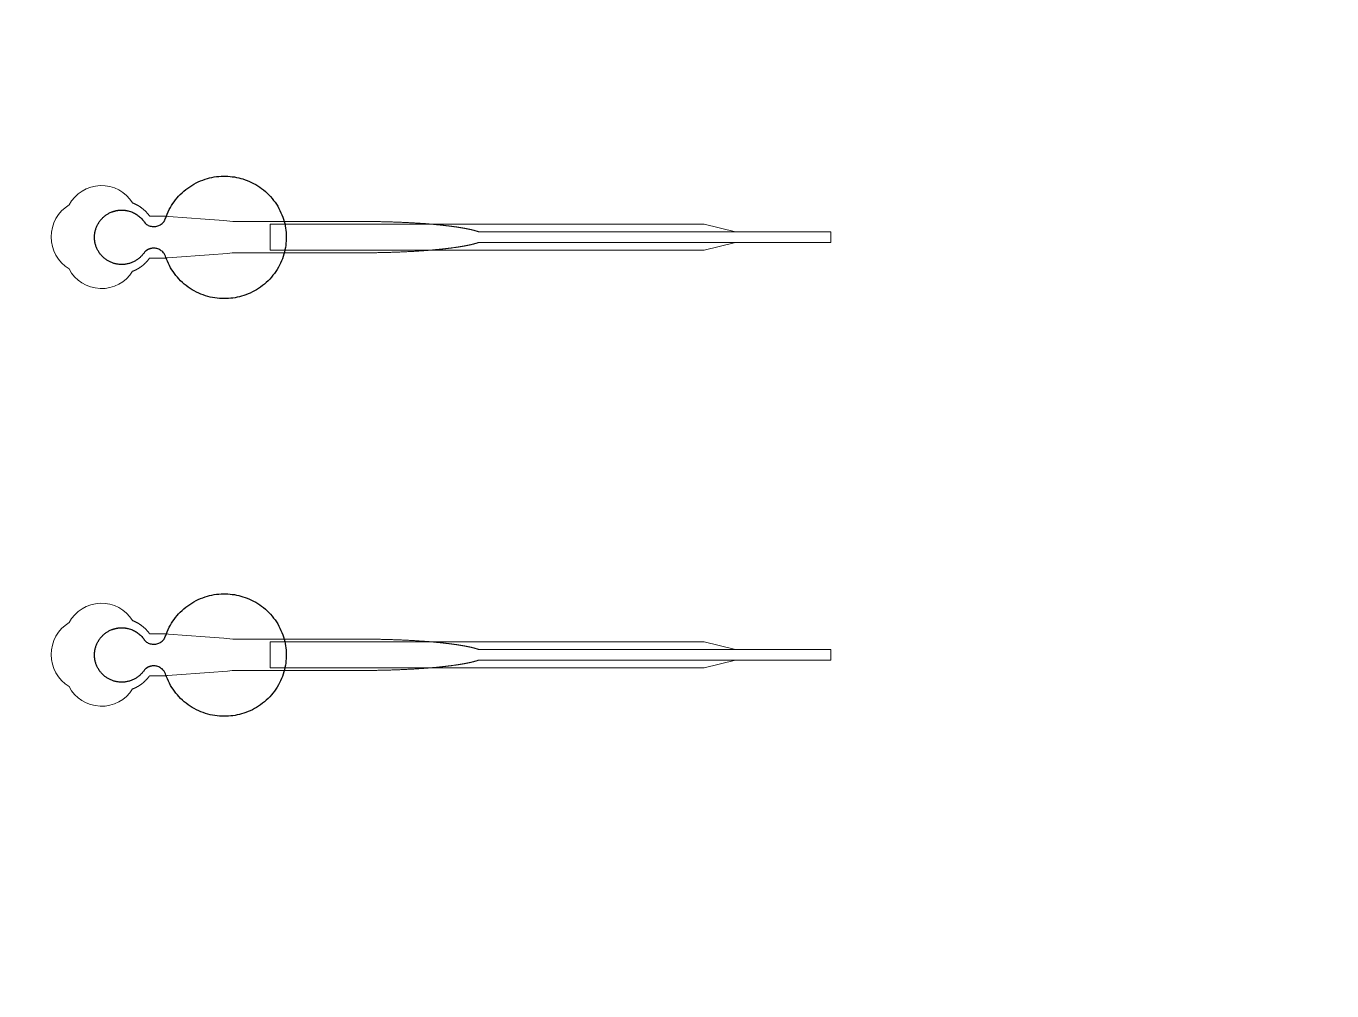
# Model space of a CAD drawing. Header units: inches. Extents: x -52997 to 52003, y -52254 to 52746.
# Drawn here: x -15364 to -9110, y 7997 to 12617 of the extents above; entities that cross this region are included whole.
import ezdxf

# ---------------------------------------------------------------- set-up
doc = ezdxf.new("R2010")
doc.units = ezdxf.units.IN
doc.header["$MEASUREMENT"] = 0
doc.layers.add('1', color=1, linetype='Continuous')
doc.layers.add('2', color=140, linetype='Continuous', lineweight=0)
doc.layers.add('3', color=90, linetype='Continuous', lineweight=0)

msp = doc.modelspace()

# ---------------------------------------------------------------- linework, layer by layer
at = {"layer": '1'}
for points in [[(-16283.4, -47485.7), (0, -47485.7), (16283.4, -47485.7, 5.999107)], [(-16250, -47285.7), (0, -47285.7), (16250, -47285.7, 5.986812)], [(-13685.8, -45485.7), (0, -45485.7), (13685.8, -45485.7, 6.794322)]]:
    msp.add_lwpolyline(points, format="xyb", close=True, dxfattribs=at)
msp.add_circle((-497.2, 245.8), 52500, dxfattribs=at)
for points in [[(-14797.1, 11534.5), (-14774.9, 11557.7), (-14743.2, 11552.5), (-14711.6, 11547.3), (-14697.9, 11518.2), (-14622.5, 11277.4), (-14370.5, 11315.1), (-14118.5, 11352.7), (-14118.4, 11604.9), (-14118.2, 11857), (-14370.2, 11894.9), (-14622.2, 11932.8), (-14697.9, 11692.1), (-14711.1, 11663.6), (-14741.9, 11657.8), (-14772.8, 11652.1), (-14795.4, 11673.9), (-14846.7, 11757.3), (-14941.1, 11731.2), (-15035.5, 11705.1), (-15036.7, 11607.1), (-15037.9, 11509.2), (-14944.2, 11480.8), (-14850.4, 11452.4), (-14797.1, 11534.5)], [(-14797.1, 9534.5), (-14774.9, 9557.7), (-14743.2, 9552.5), (-14711.6, 9547.3), (-14697.9, 9518.2), (-14622.5, 9277.4), (-14370.5, 9315.1), (-14118.5, 9352.7), (-14118.4, 9604.9), (-14118.2, 9857), (-14370.2, 9894.9), (-14622.2, 9932.8), (-14697.9, 9692.1), (-14711.1, 9663.6), (-14741.9, 9657.8), (-14772.8, 9652.1), (-14795.4, 9673.9), (-14846.7, 9757.3), (-14941.1, 9731.2), (-15035.5, 9705.1), (-15036.7, 9607.1), (-15037.9, 9509.2), (-14944.2, 9480.8), (-14850.4, 9452.4), (-14797.1, 9534.5)]]:
    msp.add_rational_spline(points, [1, 0.884783429184, 1, 0.884783429184, 1, 0.758252289935, 1, 0.758252289935, 1, 0.758252289935, 1, 0.758252289935, 1, 0.888941908896, 1, 0.888941908896, 1, 0.79946124759, 1, 0.79946124759, 1, 0.79946124759, 1, 0.79946124759, 1], degree=2, knots=[0, 0, 0, 0.969535, 0.969535, 1.939069, 1.939069, 3.359405, 3.359405, 4.779741, 4.779741, 6.200078, 6.200078, 7.620414, 7.620414, 8.571947, 8.571947, 9.52348, 9.52348, 10.812277, 10.812277, 12.101074, 12.101074, 13.389871, 13.389871, 14.678668, 14.678668, 14.678668], dxfattribs=at)
at = {"layer": '2'}
for points in [[(-16283.4, -47485.7), (0, -47485.7), (16283.4, -47485.7, 5.999107)], [(-16250, -47285.7), (0, -47285.7), (16250, -47285.7, 5.986812)], [(-13685.8, -45485.7), (0, -45485.7), (13685.8, -45485.7, 6.794322)], [(-14854.3, 11442.7), (-14854, 11442.8), (-14853.1, 11443.2), (-14852.3, 11443.5), (-14851.4, 11443.8), (-14850.6, 11444.2), (-14849.8, 11444.5), (-14848.9, 11444.9), (-14848.1, 11445.2), (-14847.2, 11445.6), (-14846.3, 11446), (-14845.5, 11446.4), (-14844.6, 11446.7), (-14843.8, 11447.1), (-14842.9, 11447.5), (-14842.1, 11447.9), (-14841.2, 11448.4), (-14840.4, 11448.8), (-14839.5, 11449.2), (-14838.6, 11449.6), (-14837.8, 11450.1), (-14836.9, 11450.5), (-14836.1, 11451), (-14835.2, 11451.4), (-14834.3, 11451.9), (-14833.5, 11452.3), (-14832.6, 11452.8), (-14831.8, 11453.3), (-14830.9, 11453.8), (-14830.1, 11454.3), (-14829.2, 11454.8), (-14828.4, 11455.3), (-14827.5, 11455.8), (-14826.7, 11456.3), (-14825.8, 11456.8), (-14825, 11457.3), (-14824.1, 11457.8), (-14823.3, 11458.4), (-14822.4, 11458.9), (-14821.6, 11459.5), (-14820.7, 11460), (-14819.9, 11460.6), (-14819.1, 11461.1), (-14818.2, 11461.7), (-14817.4, 11462.3), (-14816.6, 11462.9), (-14815.7, 11463.4), (-14814.9, 11464), (-14814.1, 11464.6), (-14813.2, 11465.2), (-14812.4, 11465.8), (-14811.6, 11466.4), (-14810.8, 11467.1), (-14810, 11467.7), (-14809.2, 11468.3), (-14808.4, 11468.9), (-14807.6, 11469.6), (-14806.8, 11470.2), (-14806, 11470.8), (-14805.2, 11471.5), (-14804.4, 11472.1), (-14803.6, 11472.8), (-14802.8, 11473.5), (-14802.1, 11474.1), (-14801.3, 11474.8), (-14800.5, 11475.5), (-14799.8, 11476.1), (-14799, 11476.8), (-14798.2, 11477.5), (-14797.5, 11478.2), (-14796.7, 11478.9), (-14796, 11479.6), (-14795.3, 11480.3), (-14794.5, 11481), (-14793.8, 11481.7), (-14793.1, 11482.4), (-14792.3, 11483.1), (-14791.6, 11483.8), (-14790.9, 11484.5), (-14790.2, 11485.3), (-14789.5, 11486), (-14788.8, 11486.7), (-14788.1, 11487.4), (-14787.5, 11488.2), (-14786.8, 11488.9), (-14786.1, 11489.6), (-14785.4, 11490.4), (-14784.8, 11491.1), (-14784.1, 11491.9), (-14783.5, 11492.6), (-14782.8, 11493.4), (-14782.2, 11494.1), (-14781.5, 11494.9), (-14780.9, 11495.6), (-14780.3, 11496.4), (-14779.7, 11497.1), (-14779.1, 11497.9), (-14778.5, 11498.6), (-14777.9, 11499.4), (-14777.3, 11500.2), (-14776.7, 11500.9), (-14776.1, 11501.7), (-14775.5, 11502.5), (-14775, 11503.2), (-14774.4, 11504), (-14773.9, 11504.8), (-14773.3, 11505.5), (-14772.8, 11506.3), (-14729.2, 11506.3), (-14707.4, 11506.3), (-14696.5, 11506.3), (-14693.8, 11506.3), (-14692.4, 11506.3), (-14692.4, 11506.3), (-14692.4, 11506.3), (-14692.4, 11506.3), (-14692.3, 11506.3), (-14692.3, 11506.3), (-14692.2, 11506.3), (-14691.9, 11506.4), (-14691.2, 11506.4), (-14689.8, 11506.5), (-14687.1, 11506.7), (-14665, 11508.4), (-14488.3, 11522), (-14400, 11528.7), (-14377.9, 11530.4), (-14366.9, 11531.3), (-14366.5, 11531.3), (-14366.5, 11531.3), (-14366.4, 11531.3), (-14366.4, 11531.3), (-14366.3, 11531.3), (-14365.9, 11531.3), (-14105.4, 11531.3), (-14099.1, 11531.3), (-14086.6, 11531.3), (-13986.1, 11531.3), (-13785, 11531.3), (-13772.5, 11531.3), (-13766.2, 11531.3), (-13763, 11531.3), (-13761.5, 11531.3), (-13761.1, 11531.3), (-13760.9, 11531.3), (-13760.8, 11531.3), (-13760.7, 11531.3), (-13760.7, 11531.3), (-13760.7, 11531.3), (-13760.1, 11531.3), (-13755.5, 11531.3), (-13750.9, 11531.3), (-13746.3, 11531.3), (-13741.7, 11531.4), (-13737, 11531.4), (-13732.4, 11531.4), (-13727.7, 11531.4), (-13723, 11531.5), (-13718.3, 11531.5), (-13713.6, 11531.5), (-13708.9, 11531.6), (-13704.2, 11531.7), (-13699.5, 11531.7), (-13694.7, 11531.8), (-13690, 11531.8), (-13685.2, 11531.9), (-13680.4, 11532), (-13675.7, 11532.1), (-13670.9, 11532.2), (-13666.1, 11532.3), (-13661.3, 11532.4), (-13656.5, 11532.5), (-13651.7, 11532.6), (-13646.9, 11532.7), (-13642.1, 11532.8), (-13637.2, 11532.9), (-13632.4, 11533.1), (-13627.6, 11533.2), (-13622.8, 11533.3), (-13617.9, 11533.5), (-13613.1, 11533.6), (-13608.3, 11533.8), (-13603.4, 11533.9), (-13598.6, 11534.1), (-13593.8, 11534.3), (-13588.9, 11534.5), (-13584.1, 11534.6), (-13579.3, 11534.8), (-13574.5, 11535), (-13569.6, 11535.2), (-13564.8, 11535.4), (-13560, 11535.6), (-13555.2, 11535.9), (-13550.4, 11536.1), (-13545.6, 11536.3), (-13540.8, 11536.5), (-13536.1, 11536.8), (-13531.3, 11537), (-13526.5, 11537.3), (-13521.8, 11537.5), (-13517, 11537.8), (-13512.3, 11538), (-13507.6, 11538.3), (-13502.9, 11538.6), (-13498.2, 11538.9), (-13493.5, 11539.2), (-13488.8, 11539.5), (-13484.2, 11539.8), (-13479.6, 11540.1), (-13474.9, 11540.4), (-13470.3, 11540.7), (-13465.7, 11541), (-13461.2, 11541.3), (-13458.9, 11541.5), (-13456.6, 11541.7), (-13454.3, 11541.8), (-13452.1, 11542), (-13449.8, 11542.2), (-13447.6, 11542.3), (-13445.3, 11542.5), (-13443.1, 11542.7), (-13440.8, 11542.9), (-13438.6, 11543), (-13436.3, 11543.2), (-13434.1, 11543.4), (-13431.9, 11543.6), (-13429.7, 11543.8), (-13427.5, 11543.9), (-13425.3, 11544.1), (-13423.1, 11544.3), (-13420.9, 11544.5), (-13418.7, 11544.7), (-13416.5, 11544.9), (-13414.3, 11545.1), (-13412.2, 11545.3), (-13410, 11545.5), (-13407.9, 11545.7), (-13405.7, 11545.9), (-13403.6, 11546.1), (-13401.4, 11546.3), (-13399.3, 11546.5), (-13397.2, 11546.7), (-13395, 11546.9), (-13392.9, 11547.1), (-13390.8, 11547.3), (-13388.7, 11547.5), (-13386.6, 11547.7), (-13384.6, 11547.9), (-13382.5, 11548.1), (-13380.4, 11548.3), (-13378.3, 11548.5), (-13376.3, 11548.7), (-13374.2, 11548.9), (-13372.2, 11549.2), (-13370.2, 11549.4), (-13368.1, 11549.6), (-13366.1, 11549.8), (-13364.1, 11550), (-13362.1, 11550.3), (-13360.1, 11550.5), (-13358.1, 11550.7), (-13356.1, 11550.9), (-13354.2, 11551.2), (-13352.2, 11551.4), (-13350.2, 11551.6), (-13348.3, 11551.8), (-13346.4, 11552.1), (-13344.4, 11552.3), (-13342.5, 11552.5), (-13340.6, 11552.8), (-13338.7, 11553), (-13336.8, 11553.2), (-13334.9, 11553.5), (-13333, 11553.7), (-13331.1, 11554), (-13329.3, 11554.2), (-13327.4, 11554.4), (-13325.6, 11554.7), (-13323.7, 11554.9), (-13321.9, 11555.2), (-13320.1, 11555.4), (-13318.3, 11555.7), (-13316.4, 11555.9), (-13314.7, 11556.2), (-13312.9, 11556.4), (-13311.1, 11556.7), (-13309.3, 11556.9), (-13307.6, 11557.2), (-13305.8, 11557.4), (-13304.1, 11557.7), (-13302.4, 11557.9), (-13300.6, 11558.2), (-13298.9, 11558.4), (-13297.2, 11558.7), (-13295.5, 11558.9), (-13293.8, 11559.2), (-13292.2, 11559.5), (-13290.5, 11559.7), (-13288.9, 11560), (-13287.2, 11560.3), (-13285.6, 11560.5), (-13284, 11560.8), (-13282.3, 11561), (-13280.7, 11561.3), (-13279.1, 11561.6), (-13277.6, 11561.8), (-13276, 11562.1), (-13274.4, 11562.4), (-13272.9, 11562.7), (-13271.3, 11562.9), (-13269.8, 11563.2), (-13268.3, 11563.5), (-13266.8, 11563.7), (-13265.3, 11564), (-13263.8, 11564.3), (-13262.3, 11564.6), (-13260.8, 11564.8), (-13259.4, 11565.1), (-13257.9, 11565.4), (-13256.5, 11565.7), (-13255, 11565.9), (-13253.6, 11566.2), (-13252.2, 11566.5), (-13250.8, 11566.8), (-13249.4, 11567.1), (-13248.1, 11567.4), (-13246.7, 11567.6), (-13245.3, 11567.9), (-13244, 11568.2), (-13242.7, 11568.5), (-13241.3, 11568.8), (-13240, 11569.1), (-13238.7, 11569.3), (-13237.4, 11569.6), (-13236.1, 11569.9), (-13234.9, 11570.2), (-13233.6, 11570.5), (-13232.4, 11570.8), (-13231.1, 11571.1), (-13229.9, 11571.4), (-13228.7, 11571.6), (-13227.5, 11571.9), (-13226.3, 11572.2), (-13225.1, 11572.5), (-13223.9, 11572.8), (-13222.8, 11573.1), (-13221.6, 11573.4), (-13220.5, 11573.7), (-13219.4, 11574), (-13218.3, 11574.3), (-13217.2, 11574.6), (-13216.1, 11574.9), (-13215, 11575.1), (-13213.9, 11575.4), (-13212.8, 11575.7), (-13211.8, 11576), (-13210.8, 11576.3), (-13209.7, 11576.6), (-13208.7, 11576.9), (-13207.7, 11577.2), (-13206.7, 11577.5), (-13205.7, 11577.8), (-13204.8, 11578.1), (-13203.8, 11578.4), (-13202.9, 11578.7), (-13201.9, 11579), (-13201, 11579.3), (-13200.1, 11579.6), (-13199.2, 11579.9), (-13198.3, 11580.2), (-13197.4, 11580.5), (-13196.5, 11580.8), (-13195.1, 11581.3), (-11509.5, 11581.1), (-11509.5, 11631.3), (-13195, 11631.3), (-13195.3, 11631.4), (-13196.2, 11631.7), (-13197, 11632), (-13197.9, 11632.3), (-13198.8, 11632.6), (-13199.7, 11632.9), (-13200.6, 11633.2), (-13201.6, 11633.5), (-13202.5, 11633.8), (-13203.4, 11634.1), (-13204.4, 11634.4), (-13205.4, 11634.7), (-13206.4, 11635), (-13207.4, 11635.3), (-13208.4, 11635.6), (-13209.4, 11635.9), (-13210.4, 11636.2), (-13211.4, 11636.5), (-13212.5, 11636.8), (-13213.6, 11637.1), (-13214.6, 11637.4), (-13215.7, 11637.7), (-13216.8, 11638), (-13217.9, 11638.3), (-13219, 11638.6), (-13220.1, 11638.9), (-13221.3, 11639.2), (-13222.4, 11639.5), (-13223.6, 11639.7), (-13224.8, 11640), (-13225.9, 11640.3), (-13227.1, 11640.6), (-13228.3, 11640.9), (-13229.6, 11641.2), (-13230.8, 11641.5), (-13232, 11641.8), (-13233.3, 11642.1), (-13234.5, 11642.4), (-13235.8, 11642.6), (-13237.1, 11642.9), (-13238.4, 11643.2), (-13239.7, 11643.5), (-13241, 11643.8), (-13242.3, 11644.1), (-13243.6, 11644.4), (-13245, 11644.6), (-13246.3, 11644.9), (-13247.7, 11645.2), (-13249.1, 11645.5), (-13250.5, 11645.8), (-13251.9, 11646.1), (-13253.3, 11646.3), (-13254.7, 11646.6), (-13256.1, 11646.9), (-13257.6, 11647.2), (-13259, 11647.5), (-13260.5, 11647.7), (-13261.9, 11648), (-13263.4, 11648.3), (-13264.9, 11648.6), (-13266.4, 11648.8), (-13267.9, 11649.1), (-13269.4, 11649.4), (-13271, 11649.6), (-13272.5, 11649.9), (-13274.1, 11650.2), (-13275.6, 11650.5), (-13277.2, 11650.7), (-13278.8, 11651), (-13280.4, 11651.3), (-13282, 11651.5), (-13283.6, 11651.8), (-13285.2, 11652.1), (-13286.9, 11652.3), (-13288.5, 11652.6), (-13290.2, 11652.9), (-13291.8, 11653.1), (-13293.5, 11653.4), (-13295.2, 11653.6), (-13296.9, 11653.9), (-13298.6, 11654.1), (-13300.3, 11654.4), (-13302, 11654.7), (-13303.7, 11654.9), (-13305.5, 11655.2), (-13307.2, 11655.4), (-13309, 11655.7), (-13310.7, 11655.9), (-13312.5, 11656.2), (-13314.3, 11656.4), (-13316.1, 11656.7), (-13317.9, 11656.9), (-13319.7, 11657.2), (-13321.5, 11657.4), (-13323.3, 11657.7), (-13325.2, 11657.9), (-13327, 11658.1), (-13328.9, 11658.4), (-13330.7, 11658.6), (-13332.6, 11658.9), (-13334.5, 11659.1), (-13336.4, 11659.3), (-13338.3, 11659.6), (-13340.2, 11659.8), (-13342.1, 11660), (-13344, 11660.3), (-13346, 11660.5), (-13347.9, 11660.7), (-13349.8, 11661), (-13351.8, 11661.2), (-13353.8, 11661.4), (-13355.7, 11661.7), (-13357.7, 11661.9), (-13359.7, 11662.1), (-13361.7, 11662.3), (-13363.7, 11662.6), (-13365.7, 11662.8), (-13367.7, 11663), (-13369.7, 11663.2), (-13371.8, 11663.4), (-13373.8, 11663.6), (-13375.9, 11663.9), (-13377.9, 11664.1), (-13380, 11664.3), (-13382, 11664.5), (-13384.1, 11664.7), (-13386.2, 11664.9), (-13388.3, 11665.1), (-13390.4, 11665.3), (-13392.5, 11665.5), (-13394.6, 11665.7), (-13396.7, 11665.9), (-13398.8, 11666.1), (-13400.9, 11666.3), (-13403.1, 11666.5), (-13405.2, 11666.7), (-13407.4, 11666.9), (-13409.5, 11667.1), (-13411.7, 11667.3), (-13413.8, 11667.5), (-13416, 11667.7), (-13418.2, 11667.9), (-13420.4, 11668.1), (-13422.5, 11668.3), (-13424.7, 11668.5), (-13426.9, 11668.6), (-13429.1, 11668.8), (-13431.4, 11669), (-13433.6, 11669.2), (-13435.8, 11669.4), (-13438, 11669.5), (-13440.2, 11669.7), (-13442.5, 11669.9), (-13444.7, 11670.1), (-13447, 11670.2), (-13449.2, 11670.4), (-13451.5, 11670.6), (-13453.7, 11670.8), (-13456, 11670.9), (-13458.3, 11671.1), (-13462.8, 11671.4), (-13467.4, 11671.7), (-13472, 11672.1), (-13476.6, 11672.4), (-13481.2, 11672.7), (-13485.8, 11673), (-13490.5, 11673.3), (-13495.1, 11673.6), (-13499.8, 11673.9), (-13504.5, 11674.1), (-13509.2, 11674.4), (-13513.9, 11674.7), (-13518.6, 11674.9), (-13523.3, 11675.2), (-13528.1, 11675.5), (-13532.8, 11675.7), (-13537.6, 11675.9), (-13542.3, 11676.2), (-13547.1, 11676.4), (-13551.9, 11676.6), (-13556.6, 11676.8), (-13561.4, 11677.1), (-13566.2, 11677.3), (-13571, 11677.5), (-13575.8, 11677.7), (-13580.6, 11677.9), (-13585.4, 11678), (-13590.2, 11678.2), (-13595, 11678.4), (-13599.8, 11678.6), (-13604.7, 11678.7), (-13609.5, 11678.9), (-13614.3, 11679.1), (-13619.1, 11679.2), (-13623.9, 11679.3), (-13628.7, 11679.5), (-13633.5, 11679.6), (-13638.3, 11679.7), (-13643.1, 11679.9), (-13647.9, 11680), (-13652.7, 11680.1), (-13657.4, 11680.2), (-13662.2, 11680.3), (-13667, 11680.4), (-13671.7, 11680.5), (-13676.5, 11680.6), (-13681.2, 11680.7), (-13686, 11680.7), (-13690.7, 11680.8), (-13695.4, 11680.9), (-13700.1, 11680.9), (-13704.8, 11681), (-13709.5, 11681), (-13714.2, 11681.1), (-13718.9, 11681.1), (-13723.5, 11681.2), (-13728.2, 11681.2), (-13732.8, 11681.2), (-13737.4, 11681.3), (-13742, 11681.3), (-13746.6, 11681.3), (-13748.9, 11681.3), (-13749.5, 11681.3), (-13749.8, 11681.3), (-13749.9, 11681.3), (-13750.1, 11681.3), (-13751.7, 11681.3), (-13758.1, 11681.3), (-13770.9, 11681.3), (-13821.8, 11681.3), (-14025.8, 11681.3), (-14076.8, 11681.3), (-14102.3, 11681.3), (-14108.6, 11681.3), (-14110.2, 11681.3), (-14366, 11681.3), (-14366.4, 11681.3), (-14366.4, 11681.3), (-14366.5, 11681.3), (-14366.5, 11681.3), (-14366.6, 11681.3), (-14366.9, 11681.3), (-14368.3, 11681.4), (-14373.8, 11681.9), (-14418, 11685.3), (-14506.3, 11692), (-14683, 11705.6), (-14688.5, 11706), (-14691.2, 11706.2), (-14691.9, 11706.3), (-14692.3, 11706.3), (-14692.3, 11706.3), (-14692.3, 11706.3), (-14692.4, 11706.3), (-14692.4, 11706.3), (-14692.4, 11706.3), (-14692.4, 11706.3), (-14692.8, 11706.3), (-14695.5, 11706.3), (-14700.9, 11706.3), (-14711.8, 11706.3), (-14733.6, 11706.3), (-14755.4, 11706.3), (-14766.3, 11706.3), (-14771.8, 11706.3), (-14772.4, 11706.3), (-14772.6, 11706.3), (-14772.7, 11706.3), (-14772.7, 11706.3), (-14772.8, 11706.3), (-14772.8, 11706.3), (-14772.8, 11706.3), (-14773.2, 11706.9), (-14774, 11708), (-14774.8, 11709.1), (-14775.6, 11710.3), (-14776.5, 11711.4), (-14777.3, 11712.5), (-14778.2, 11713.6), (-14779, 11714.7), (-14779.9, 11715.8), (-14780.8, 11717), (-14781.7, 11718.1), (-14782.7, 11719.2), (-14783.6, 11720.3), (-14784.6, 11721.4), (-14785.5, 11722.4), (-14786.5, 11723.5), (-14787.5, 11724.6), (-14788.5, 11725.7), (-14789.5, 11726.8), (-14790.5, 11727.8), (-14791.6, 11728.9), (-14792.6, 11729.9), (-14793.7, 11731), (-14794.8, 11732), (-14795.9, 11733.1), (-14797, 11734.1), (-14798.1, 11735.1), (-14799.2, 11736.1), (-14800.3, 11737.2), (-14801.5, 11738.2), (-14802.6, 11739.2), (-14803.8, 11740.1), (-14805, 11741.1), (-14806.2, 11742.1), (-14807.4, 11743.1), (-14808.6, 11744), (-14809.8, 11745), (-14811, 11745.9), (-14812.3, 11746.8), (-14813.5, 11747.7), (-14814.8, 11748.7), (-14816, 11749.6), (-14817.3, 11750.4), (-14818.6, 11751.3), (-14819.9, 11752.2), (-14821.2, 11753.1), (-14822.5, 11753.9), (-14823.8, 11754.7), (-14825.2, 11755.6), (-14826.5, 11756.4), (-14827.8, 11757.2), (-14829.2, 11758), (-14830.5, 11758.7), (-14831.9, 11759.5), (-14833.3, 11760.3), (-14834.6, 11761), (-14836, 11761.7), (-14837.4, 11762.4), (-14838.8, 11763.1), (-14840.2, 11763.8), (-14841.6, 11764.5), (-14843, 11765.2), (-14844.4, 11765.8), (-14845.9, 11766.5), (-14847.3, 11767.1), (-14848.7, 11767.7), (-14850.1, 11768.3), (-14851.6, 11768.9), (-14853, 11769.4), (-14854.2, 11769.9, 0.576044), (-15158.8, 11760.6, 0.560065), (-15158.8, 11454.1, 0.578435)], [(-14854.3, 9442.7), (-14854, 9442.8), (-14853.1, 9443.2), (-14852.3, 9443.5), (-14851.4, 9443.8), (-14850.6, 9444.2), (-14849.8, 9444.5), (-14848.9, 9444.9), (-14848.1, 9445.2), (-14847.2, 9445.6), (-14846.3, 9446), (-14845.5, 9446.4), (-14844.6, 9446.7), (-14843.8, 9447.1), (-14842.9, 9447.5), (-14842.1, 9447.9), (-14841.2, 9448.4), (-14840.4, 9448.8), (-14839.5, 9449.2), (-14838.6, 9449.6), (-14837.8, 9450.1), (-14836.9, 9450.5), (-14836.1, 9451), (-14835.2, 9451.4), (-14834.3, 9451.9), (-14833.5, 9452.3), (-14832.6, 9452.8), (-14831.8, 9453.3), (-14830.9, 9453.8), (-14830.1, 9454.3), (-14829.2, 9454.8), (-14828.4, 9455.3), (-14827.5, 9455.8), (-14826.7, 9456.3), (-14825.8, 9456.8), (-14825, 9457.3), (-14824.1, 9457.8), (-14823.3, 9458.4), (-14822.4, 9458.9), (-14821.6, 9459.5), (-14820.7, 9460), (-14819.9, 9460.6), (-14819.1, 9461.1), (-14818.2, 9461.7), (-14817.4, 9462.3), (-14816.6, 9462.9), (-14815.7, 9463.4), (-14814.9, 9464), (-14814.1, 9464.6), (-14813.2, 9465.2), (-14812.4, 9465.8), (-14811.6, 9466.4), (-14810.8, 9467.1), (-14810, 9467.7), (-14809.2, 9468.3), (-14808.4, 9468.9), (-14807.6, 9469.6), (-14806.8, 9470.2), (-14806, 9470.8), (-14805.2, 9471.5), (-14804.4, 9472.1), (-14803.6, 9472.8), (-14802.8, 9473.5), (-14802.1, 9474.1), (-14801.3, 9474.8), (-14800.5, 9475.5), (-14799.8, 9476.1), (-14799, 9476.8), (-14798.2, 9477.5), (-14797.5, 9478.2), (-14796.7, 9478.9), (-14796, 9479.6), (-14795.3, 9480.3), (-14794.5, 9481), (-14793.8, 9481.7), (-14793.1, 9482.4), (-14792.3, 9483.1), (-14791.6, 9483.8), (-14790.9, 9484.5), (-14790.2, 9485.3), (-14789.5, 9486), (-14788.8, 9486.7), (-14788.1, 9487.4), (-14787.5, 9488.2), (-14786.8, 9488.9), (-14786.1, 9489.6), (-14785.4, 9490.4), (-14784.8, 9491.1), (-14784.1, 9491.9), (-14783.5, 9492.6), (-14782.8, 9493.4), (-14782.2, 9494.1), (-14781.5, 9494.9), (-14780.9, 9495.6), (-14780.3, 9496.4), (-14779.7, 9497.1), (-14779.1, 9497.9), (-14778.5, 9498.6), (-14777.9, 9499.4), (-14777.3, 9500.2), (-14776.7, 9500.9), (-14776.1, 9501.7), (-14775.5, 9502.5), (-14775, 9503.2), (-14774.4, 9504), (-14773.9, 9504.8), (-14773.3, 9505.5), (-14772.8, 9506.3), (-14729.2, 9506.3), (-14707.4, 9506.3), (-14696.5, 9506.3), (-14693.8, 9506.3), (-14692.4, 9506.3), (-14692.4, 9506.3), (-14692.4, 9506.3), (-14692.4, 9506.3), (-14692.3, 9506.3), (-14692.3, 9506.3), (-14692.2, 9506.3), (-14691.9, 9506.4), (-14691.2, 9506.4), (-14689.8, 9506.5), (-14687.1, 9506.7), (-14665, 9508.4), (-14488.3, 9522), (-14400, 9528.7), (-14377.9, 9530.4), (-14366.9, 9531.3), (-14366.5, 9531.3), (-14366.5, 9531.3), (-14366.4, 9531.3), (-14366.4, 9531.3), (-14366.3, 9531.3), (-14365.9, 9531.3), (-14105.4, 9531.3), (-14099.1, 9531.3), (-14086.6, 9531.3), (-13986.1, 9531.3), (-13785, 9531.3), (-13772.5, 9531.3), (-13766.2, 9531.3), (-13763, 9531.3), (-13761.5, 9531.3), (-13761.1, 9531.3), (-13760.9, 9531.3), (-13760.8, 9531.3), (-13760.7, 9531.3), (-13760.7, 9531.3), (-13760.7, 9531.3), (-13760.1, 9531.3), (-13755.5, 9531.3), (-13750.9, 9531.3), (-13746.3, 9531.3), (-13741.7, 9531.4), (-13737, 9531.4), (-13732.4, 9531.4), (-13727.7, 9531.4), (-13723, 9531.5), (-13718.3, 9531.5), (-13713.6, 9531.5), (-13708.9, 9531.6), (-13704.2, 9531.7), (-13699.5, 9531.7), (-13694.7, 9531.8), (-13690, 9531.8), (-13685.2, 9531.9), (-13680.4, 9532), (-13675.7, 9532.1), (-13670.9, 9532.2), (-13666.1, 9532.3), (-13661.3, 9532.4), (-13656.5, 9532.5), (-13651.7, 9532.6), (-13646.9, 9532.7), (-13642.1, 9532.8), (-13637.2, 9532.9), (-13632.4, 9533.1), (-13627.6, 9533.2), (-13622.8, 9533.3), (-13617.9, 9533.5), (-13613.1, 9533.6), (-13608.3, 9533.8), (-13603.4, 9533.9), (-13598.6, 9534.1), (-13593.8, 9534.3), (-13588.9, 9534.5), (-13584.1, 9534.6), (-13579.3, 9534.8), (-13574.5, 9535), (-13569.6, 9535.2), (-13564.8, 9535.4), (-13560, 9535.6), (-13555.2, 9535.9), (-13550.4, 9536.1), (-13545.6, 9536.3), (-13540.8, 9536.5), (-13536.1, 9536.8), (-13531.3, 9537), (-13526.5, 9537.3), (-13521.8, 9537.5), (-13517, 9537.8), (-13512.3, 9538), (-13507.6, 9538.3), (-13502.9, 9538.6), (-13498.2, 9538.9), (-13493.5, 9539.2), (-13488.8, 9539.5), (-13484.2, 9539.8), (-13479.6, 9540.1), (-13474.9, 9540.4), (-13470.3, 9540.7), (-13465.7, 9541), (-13461.2, 9541.3), (-13458.9, 9541.5), (-13456.6, 9541.7), (-13454.3, 9541.8), (-13452.1, 9542), (-13449.8, 9542.2), (-13447.6, 9542.3), (-13445.3, 9542.5), (-13443.1, 9542.7), (-13440.8, 9542.9), (-13438.6, 9543), (-13436.3, 9543.2), (-13434.1, 9543.4), (-13431.9, 9543.6), (-13429.7, 9543.8), (-13427.5, 9543.9), (-13425.3, 9544.1), (-13423.1, 9544.3), (-13420.9, 9544.5), (-13418.7, 9544.7), (-13416.5, 9544.9), (-13414.3, 9545.1), (-13412.2, 9545.3), (-13410, 9545.5), (-13407.9, 9545.7), (-13405.7, 9545.9), (-13403.6, 9546.1), (-13401.4, 9546.3), (-13399.3, 9546.5), (-13397.2, 9546.7), (-13395, 9546.9), (-13392.9, 9547.1), (-13390.8, 9547.3), (-13388.7, 9547.5), (-13386.6, 9547.7), (-13384.6, 9547.9), (-13382.5, 9548.1), (-13380.4, 9548.3), (-13378.3, 9548.5), (-13376.3, 9548.7), (-13374.2, 9548.9), (-13372.2, 9549.2), (-13370.2, 9549.4), (-13368.1, 9549.6), (-13366.1, 9549.8), (-13364.1, 9550), (-13362.1, 9550.3), (-13360.1, 9550.5), (-13358.1, 9550.7), (-13356.1, 9550.9), (-13354.2, 9551.2), (-13352.2, 9551.4), (-13350.2, 9551.6), (-13348.3, 9551.8), (-13346.4, 9552.1), (-13344.4, 9552.3), (-13342.5, 9552.5), (-13340.6, 9552.8), (-13338.7, 9553), (-13336.8, 9553.2), (-13334.9, 9553.5), (-13333, 9553.7), (-13331.1, 9554), (-13329.3, 9554.2), (-13327.4, 9554.4), (-13325.6, 9554.7), (-13323.7, 9554.9), (-13321.9, 9555.2), (-13320.1, 9555.4), (-13318.3, 9555.7), (-13316.4, 9555.9), (-13314.7, 9556.2), (-13312.9, 9556.4), (-13311.1, 9556.7), (-13309.3, 9556.9), (-13307.6, 9557.2), (-13305.8, 9557.4), (-13304.1, 9557.7), (-13302.4, 9557.9), (-13300.6, 9558.2), (-13298.9, 9558.4), (-13297.2, 9558.7), (-13295.5, 9558.9), (-13293.8, 9559.2), (-13292.2, 9559.5), (-13290.5, 9559.7), (-13288.9, 9560), (-13287.2, 9560.3), (-13285.6, 9560.5), (-13284, 9560.8), (-13282.3, 9561), (-13280.7, 9561.3), (-13279.1, 9561.6), (-13277.6, 9561.8), (-13276, 9562.1), (-13274.4, 9562.4), (-13272.9, 9562.7), (-13271.3, 9562.9), (-13269.8, 9563.2), (-13268.3, 9563.5), (-13266.8, 9563.7), (-13265.3, 9564), (-13263.8, 9564.3), (-13262.3, 9564.6), (-13260.8, 9564.8), (-13259.4, 9565.1), (-13257.9, 9565.4), (-13256.5, 9565.7), (-13255, 9565.9), (-13253.6, 9566.2), (-13252.2, 9566.5), (-13250.8, 9566.8), (-13249.4, 9567.1), (-13248.1, 9567.4), (-13246.7, 9567.6), (-13245.3, 9567.9), (-13244, 9568.2), (-13242.7, 9568.5), (-13241.3, 9568.8), (-13240, 9569.1), (-13238.7, 9569.3), (-13237.4, 9569.6), (-13236.1, 9569.9), (-13234.9, 9570.2), (-13233.6, 9570.5), (-13232.4, 9570.8), (-13231.1, 9571.1), (-13229.9, 9571.4), (-13228.7, 9571.6), (-13227.5, 9571.9), (-13226.3, 9572.2), (-13225.1, 9572.5), (-13223.9, 9572.8), (-13222.8, 9573.1), (-13221.6, 9573.4), (-13220.5, 9573.7), (-13219.4, 9574), (-13218.3, 9574.3), (-13217.2, 9574.6), (-13216.1, 9574.9), (-13215, 9575.1), (-13213.9, 9575.4), (-13212.8, 9575.7), (-13211.8, 9576), (-13210.8, 9576.3), (-13209.7, 9576.6), (-13208.7, 9576.9), (-13207.7, 9577.2), (-13206.7, 9577.5), (-13205.7, 9577.8), (-13204.8, 9578.1), (-13203.8, 9578.4), (-13202.9, 9578.7), (-13201.9, 9579), (-13201, 9579.3), (-13200.1, 9579.6), (-13199.2, 9579.9), (-13198.3, 9580.2), (-13197.4, 9580.5), (-13196.5, 9580.8), (-13195.1, 9581.3), (-11509.5, 9581.1), (-11509.5, 9631.3), (-13195, 9631.3), (-13195.3, 9631.4), (-13196.2, 9631.7), (-13197, 9632), (-13197.9, 9632.3), (-13198.8, 9632.6), (-13199.7, 9632.9), (-13200.6, 9633.2), (-13201.6, 9633.5), (-13202.5, 9633.8), (-13203.4, 9634.1), (-13204.4, 9634.4), (-13205.4, 9634.7), (-13206.4, 9635), (-13207.4, 9635.3), (-13208.4, 9635.6), (-13209.4, 9635.9), (-13210.4, 9636.2), (-13211.4, 9636.5), (-13212.5, 9636.8), (-13213.6, 9637.1), (-13214.6, 9637.4), (-13215.7, 9637.7), (-13216.8, 9638), (-13217.9, 9638.3), (-13219, 9638.6), (-13220.1, 9638.9), (-13221.3, 9639.2), (-13222.4, 9639.5), (-13223.6, 9639.7), (-13224.8, 9640), (-13225.9, 9640.3), (-13227.1, 9640.6), (-13228.3, 9640.9), (-13229.6, 9641.2), (-13230.8, 9641.5), (-13232, 9641.8), (-13233.3, 9642.1), (-13234.5, 9642.4), (-13235.8, 9642.6), (-13237.1, 9642.9), (-13238.4, 9643.2), (-13239.7, 9643.5), (-13241, 9643.8), (-13242.3, 9644.1), (-13243.6, 9644.4), (-13245, 9644.6), (-13246.3, 9644.9), (-13247.7, 9645.2), (-13249.1, 9645.5), (-13250.5, 9645.8), (-13251.9, 9646.1), (-13253.3, 9646.3), (-13254.7, 9646.6), (-13256.1, 9646.9), (-13257.6, 9647.2), (-13259, 9647.5), (-13260.5, 9647.7), (-13261.9, 9648), (-13263.4, 9648.3), (-13264.9, 9648.6), (-13266.4, 9648.8), (-13267.9, 9649.1), (-13269.4, 9649.4), (-13271, 9649.6), (-13272.5, 9649.9), (-13274.1, 9650.2), (-13275.6, 9650.5), (-13277.2, 9650.7), (-13278.8, 9651), (-13280.4, 9651.3), (-13282, 9651.5), (-13283.6, 9651.8), (-13285.2, 9652.1), (-13286.9, 9652.3), (-13288.5, 9652.6), (-13290.2, 9652.9), (-13291.8, 9653.1), (-13293.5, 9653.4), (-13295.2, 9653.6), (-13296.9, 9653.9), (-13298.6, 9654.1), (-13300.3, 9654.4), (-13302, 9654.7), (-13303.7, 9654.9), (-13305.5, 9655.2), (-13307.2, 9655.4), (-13309, 9655.7), (-13310.7, 9655.9), (-13312.5, 9656.2), (-13314.3, 9656.4), (-13316.1, 9656.7), (-13317.9, 9656.9), (-13319.7, 9657.2), (-13321.5, 9657.4), (-13323.3, 9657.7), (-13325.2, 9657.9), (-13327, 9658.1), (-13328.9, 9658.4), (-13330.7, 9658.6), (-13332.6, 9658.9), (-13334.5, 9659.1), (-13336.4, 9659.3), (-13338.3, 9659.6), (-13340.2, 9659.8), (-13342.1, 9660), (-13344, 9660.3), (-13346, 9660.5), (-13347.9, 9660.7), (-13349.8, 9661), (-13351.8, 9661.2), (-13353.8, 9661.4), (-13355.7, 9661.7), (-13357.7, 9661.9), (-13359.7, 9662.1), (-13361.7, 9662.3), (-13363.7, 9662.6), (-13365.7, 9662.8), (-13367.7, 9663), (-13369.7, 9663.2), (-13371.8, 9663.4), (-13373.8, 9663.6), (-13375.9, 9663.9), (-13377.9, 9664.1), (-13380, 9664.3), (-13382, 9664.5), (-13384.1, 9664.7), (-13386.2, 9664.9), (-13388.3, 9665.1), (-13390.4, 9665.3), (-13392.5, 9665.5), (-13394.6, 9665.7), (-13396.7, 9665.9), (-13398.8, 9666.1), (-13400.9, 9666.3), (-13403.1, 9666.5), (-13405.2, 9666.7), (-13407.4, 9666.9), (-13409.5, 9667.1), (-13411.7, 9667.3), (-13413.8, 9667.5), (-13416, 9667.7), (-13418.2, 9667.9), (-13420.4, 9668.1), (-13422.5, 9668.3), (-13424.7, 9668.5), (-13426.9, 9668.6), (-13429.1, 9668.8), (-13431.4, 9669), (-13433.6, 9669.2), (-13435.8, 9669.4), (-13438, 9669.5), (-13440.2, 9669.7), (-13442.5, 9669.9), (-13444.7, 9670.1), (-13447, 9670.2), (-13449.2, 9670.4), (-13451.5, 9670.6), (-13453.7, 9670.8), (-13456, 9670.9), (-13458.3, 9671.1), (-13462.8, 9671.4), (-13467.4, 9671.7), (-13472, 9672.1), (-13476.6, 9672.4), (-13481.2, 9672.7), (-13485.8, 9673), (-13490.5, 9673.3), (-13495.1, 9673.6), (-13499.8, 9673.9), (-13504.5, 9674.1), (-13509.2, 9674.4), (-13513.9, 9674.7), (-13518.6, 9674.9), (-13523.3, 9675.2), (-13528.1, 9675.5), (-13532.8, 9675.7), (-13537.6, 9675.9), (-13542.3, 9676.2), (-13547.1, 9676.4), (-13551.9, 9676.6), (-13556.6, 9676.8), (-13561.4, 9677.1), (-13566.2, 9677.3), (-13571, 9677.5), (-13575.8, 9677.7), (-13580.6, 9677.9), (-13585.4, 9678), (-13590.2, 9678.2), (-13595, 9678.4), (-13599.8, 9678.6), (-13604.7, 9678.7), (-13609.5, 9678.9), (-13614.3, 9679.1), (-13619.1, 9679.2), (-13623.9, 9679.3), (-13628.7, 9679.5), (-13633.5, 9679.6), (-13638.3, 9679.7), (-13643.1, 9679.9), (-13647.9, 9680), (-13652.7, 9680.1), (-13657.4, 9680.2), (-13662.2, 9680.3), (-13667, 9680.4), (-13671.7, 9680.5), (-13676.5, 9680.6), (-13681.2, 9680.7), (-13686, 9680.7), (-13690.7, 9680.8), (-13695.4, 9680.9), (-13700.1, 9680.9), (-13704.8, 9681), (-13709.5, 9681), (-13714.2, 9681.1), (-13718.9, 9681.1), (-13723.5, 9681.2), (-13728.2, 9681.2), (-13732.8, 9681.2), (-13737.4, 9681.3), (-13742, 9681.3), (-13746.6, 9681.3), (-13748.9, 9681.3), (-13749.5, 9681.3), (-13749.8, 9681.3), (-13749.9, 9681.3), (-13750.1, 9681.3), (-13751.7, 9681.3), (-13758.1, 9681.3), (-13770.9, 9681.3), (-13821.8, 9681.3), (-14025.8, 9681.3), (-14076.8, 9681.3), (-14102.3, 9681.3), (-14108.6, 9681.3), (-14110.2, 9681.3), (-14366, 9681.3), (-14366.4, 9681.3), (-14366.4, 9681.3), (-14366.5, 9681.3), (-14366.5, 9681.3), (-14366.6, 9681.3), (-14366.9, 9681.3), (-14368.3, 9681.4), (-14373.8, 9681.9), (-14418, 9685.3), (-14506.3, 9692), (-14683, 9705.6), (-14688.5, 9706), (-14691.2, 9706.2), (-14691.9, 9706.3), (-14692.3, 9706.3), (-14692.3, 9706.3), (-14692.3, 9706.3), (-14692.4, 9706.3), (-14692.4, 9706.3), (-14692.4, 9706.3), (-14692.4, 9706.3), (-14692.8, 9706.3), (-14695.5, 9706.3), (-14700.9, 9706.3), (-14711.8, 9706.3), (-14733.6, 9706.3), (-14755.4, 9706.3), (-14766.3, 9706.3), (-14771.8, 9706.3), (-14772.4, 9706.3), (-14772.6, 9706.3), (-14772.7, 9706.3), (-14772.7, 9706.3), (-14772.8, 9706.3), (-14772.8, 9706.3), (-14772.8, 9706.3), (-14773.2, 9706.9), (-14774, 9708), (-14774.8, 9709.1), (-14775.6, 9710.3), (-14776.5, 9711.4), (-14777.3, 9712.5), (-14778.2, 9713.6), (-14779, 9714.7), (-14779.9, 9715.8), (-14780.8, 9717), (-14781.7, 9718.1), (-14782.7, 9719.2), (-14783.6, 9720.3), (-14784.6, 9721.4), (-14785.5, 9722.4), (-14786.5, 9723.5), (-14787.5, 9724.6), (-14788.5, 9725.7), (-14789.5, 9726.8), (-14790.5, 9727.8), (-14791.6, 9728.9), (-14792.6, 9729.9), (-14793.7, 9731), (-14794.8, 9732), (-14795.9, 9733.1), (-14797, 9734.1), (-14798.1, 9735.1), (-14799.2, 9736.1), (-14800.3, 9737.2), (-14801.5, 9738.2), (-14802.6, 9739.2), (-14803.8, 9740.1), (-14805, 9741.1), (-14806.2, 9742.1), (-14807.4, 9743.1), (-14808.6, 9744), (-14809.8, 9745), (-14811, 9745.9), (-14812.3, 9746.8), (-14813.5, 9747.7), (-14814.8, 9748.7), (-14816, 9749.6), (-14817.3, 9750.4), (-14818.6, 9751.3), (-14819.9, 9752.2), (-14821.2, 9753.1), (-14822.5, 9753.9), (-14823.8, 9754.7), (-14825.2, 9755.6), (-14826.5, 9756.4), (-14827.8, 9757.2), (-14829.2, 9758), (-14830.5, 9758.7), (-14831.9, 9759.5), (-14833.3, 9760.3), (-14834.6, 9761), (-14836, 9761.7), (-14837.4, 9762.4), (-14838.8, 9763.1), (-14840.2, 9763.8), (-14841.6, 9764.5), (-14843, 9765.2), (-14844.4, 9765.8), (-14845.9, 9766.5), (-14847.3, 9767.1), (-14848.7, 9767.7), (-14850.1, 9768.3), (-14851.6, 9768.9), (-14853, 9769.4), (-14854.2, 9769.9, 0.576044), (-15158.8, 9760.6, 0.560065), (-15158.8, 9454.1, 0.578435)]]:
    msp.add_lwpolyline(points, format="xyb", close=True, dxfattribs=at)
for points in [[(-14110.1, 11531.3), (-14108.6, 11531.3), (-14105.4, 11531.3)], [(-14110.1, 9531.3), (-14108.6, 9531.3), (-14105.4, 9531.3)]]:
    msp.add_lwpolyline(points, dxfattribs=at)
msp.add_circle((-497.2, 245.8), 52500, dxfattribs=at)
at = {"layer": '3'}
for points in [[(-16283.4, -47485.7), (0, -47485.7), (16283.4, -47485.7, 5.999107)], [(-16283.4, -47485.7), (0, -47485.7), (16283.4, -47485.7, 5.999107)], [(-16250, -47285.7), (0, -47285.7), (16250, -47285.7, 5.986812)], [(-16250, -47285.7), (0, -47285.7), (16250, -47285.7, 5.986812)], [(-13685.8, -45485.7), (0, -45485.7), (13685.8, -45485.7, 6.794322)], [(-13685.8, -45485.7), (0, -45485.7), (13685.8, -45485.7, 6.794322)]]:
    msp.add_lwpolyline(points, format="xyb", close=True, dxfattribs=at)
for points in [[(-14195.9, 11668.8), (-12116.4, 11668.8), (-11966.4, 11631.3), (-11509.5, 11631.3), (-11509.5, 11581.3), (-11966.4, 11581.3), (-12116.4, 11543.8), (-14195.9, 11543.8)], [(-14195.9, 9668.8), (-12116.4, 9668.8), (-11966.4, 9631.3), (-11509.5, 9631.3), (-11509.5, 9581.3), (-11966.4, 9581.3), (-12116.4, 9543.8), (-14195.9, 9543.8)]]:
    msp.add_lwpolyline(points, close=True, dxfattribs=at)
msp.add_circle((-497.2, 245.8), 52500, dxfattribs=at)
msp.add_circle((-497.2, 245.8), 52500, dxfattribs=at)

doc.saveas('drawing.dxf')
